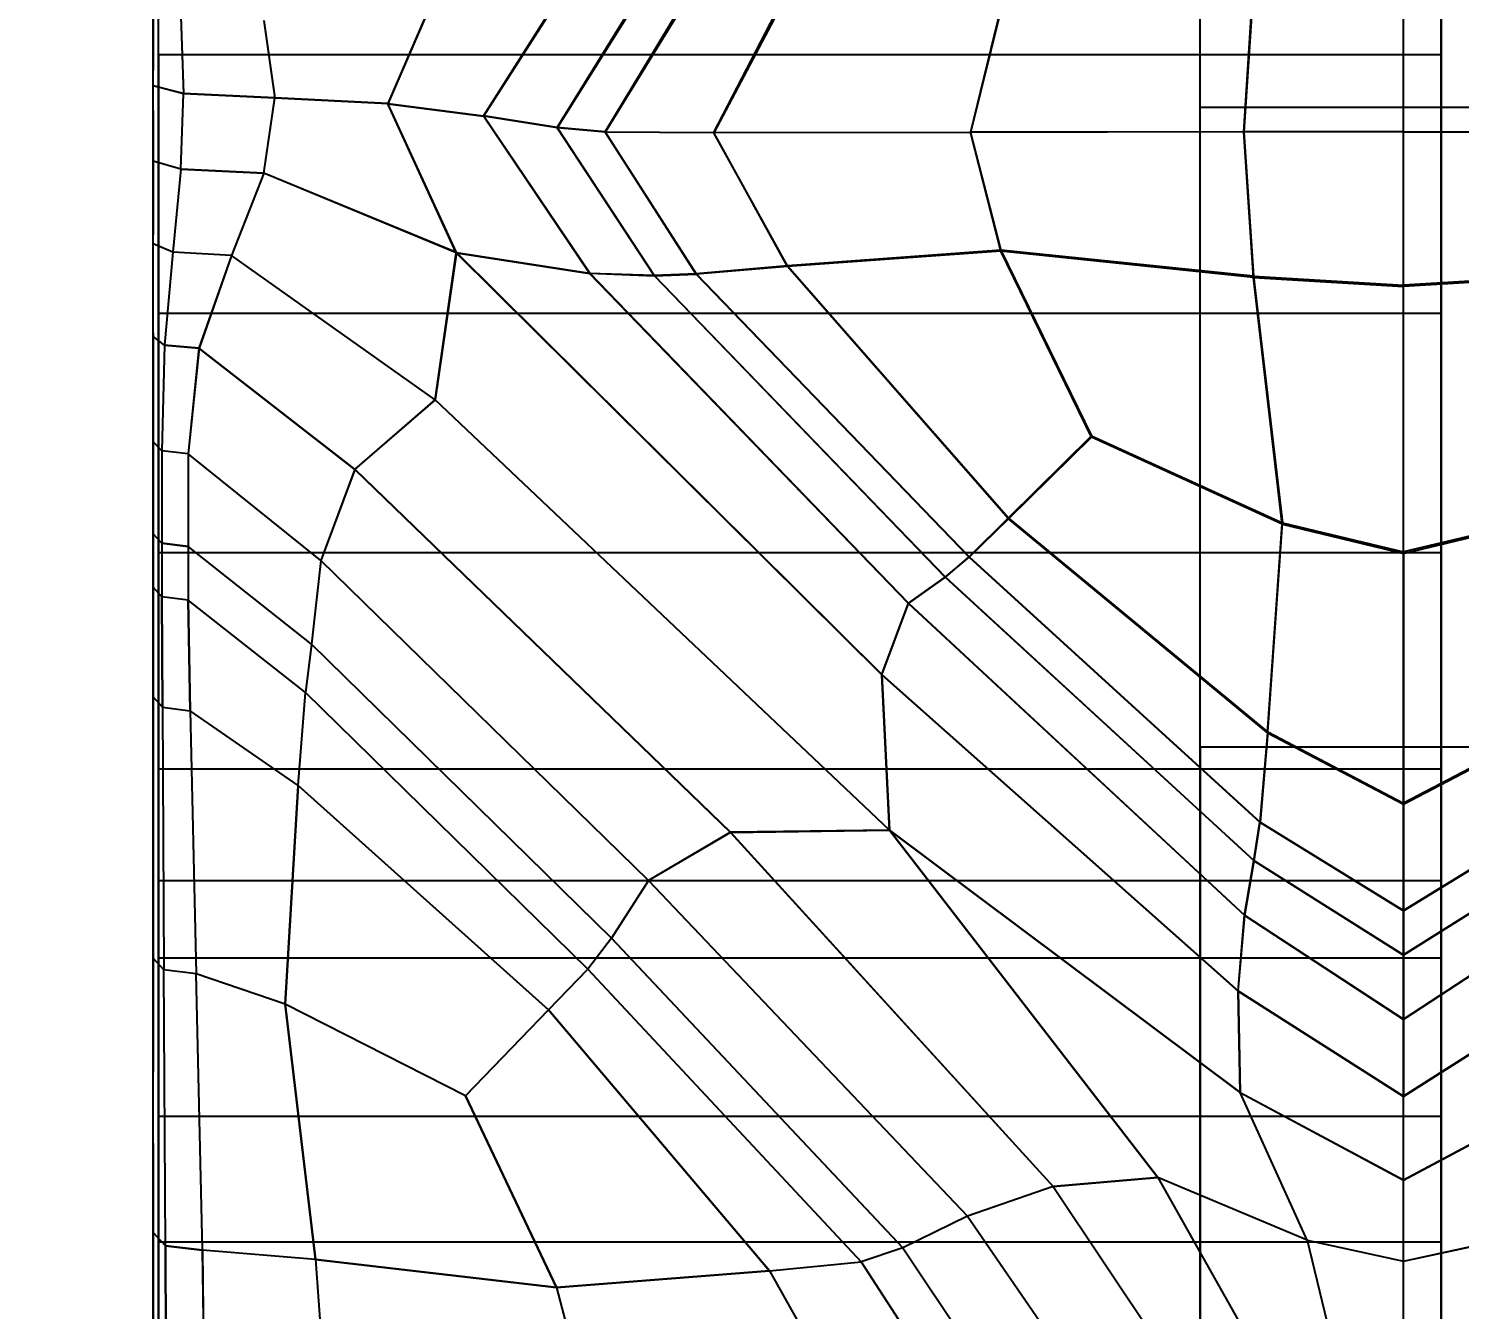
# Model space of a CAD drawing. Extents: x 11992 to 29481, y -6727 to 6811.
# Drawn here: x 12601.68 to 12607.26, y 1471.06 to 1476.05 of the extents above; entities that cross this region are included whole.
import ezdxf

# ---------------------------------------------------------------- set-up
doc = ezdxf.new("R2010")
doc.units = 0
doc.header["$MEASUREMENT"] = 0
doc.layers.get('0').update_dxf_attribs({"color": 8, "linetype": 'CONTINUOUS'})
doc.layers.add('zoylight 3编号', color=7, linetype='CONTINUOUS')
doc.styles.add('TFB MS 3mm at 1 to 25', font='arial.ttf', dxfattribs={"height": 75})

msp = doc.modelspace()

# ---------------------------------------------------------------- linework, layer by layer
for p, q in [((12602.1883, 1474.9379, -1732.2581), (12602.1883, 1480.6003, -1708.4336)), ((12607.042, 1474.0028, -1721.2856), (12607.042, 1479.1708, -1720.3347)), ((12606.2495, 1473.2475, -1759.0217), (12606.2495, 1478.3213, -1760.3812)), ((12606.2495, 1473.2475, -1721.8437), (12606.2495, 1478.3213, -1720.4842)), ((12602.1883, 1465.5649, -1768.6797), (12602.1883, 1478.1375, -1750.0743)), ((12607.1879, 1478.1375, -1730.7911), (12607.1879, 1472.7263, -1709.4119)), ((12607.042, 1473.0289, -1759.0373), (12607.042, 1477.3874, -1760.4872)), ((12602.1673, 1473.9611, -1758.97), (12602.1673, 1477.0908, -1758.5168)), ((12607.1879, 1475.945, -1731.6407), (12607.1879, 1477.0133, -1731.1503)), ((12602.1673, 1476.8746, -1721.3342), (12602.1673, 1475.8842, -1722.6433)), ((12603.3494, 1476.3758, -1720.9692), (12603.0814, 1475.7561, -1721.0562)), ((12603.3494, 1476.3737, -1759.897), (12603.0814, 1475.7545, -1759.8092)), ((12603.8686, 1476.3586, -1720.7777), (12603.4543, 1475.7082, -1720.8784)), ((12603.8691, 1476.3529, -1760.0967), (12603.4543, 1475.707, -1759.987)), ((12603.7427, 1475.662, -1720.7069), (12604.1204, 1476.2752, -1720.6168)), ((12604.1214, 1476.2661, -1760.2664), (12603.7427, 1475.6613, -1760.1587)), ((12603.9292, 1475.6448, -1720.6418), (12604.284, 1476.2337, -1720.5594)), ((12604.2844, 1476.2225, -1760.3294), (12603.9292, 1475.6436, -1760.2238)), ((12604.3531, 1475.6431, -1720.6351), (12604.6402, 1476.1972, -1720.5575)), ((12606.4197, 1475.6448, -1720.6455), (12606.4574, 1476.2432, -1720.5554)), ((12606.4574, 1476.2325, -1760.3389), (12606.4197, 1475.6455, -1760.2206)), ((12602.1673, 1475.5316, -1721.4041), (12602.1673, 1476.1839, -1721.4886)), ((12602.1673, 1475.245, -1722.8437), (12602.1673, 1476.1579, -1722.5594)), ((12604.6402, 1476.1858, -1760.3339), (12604.3531, 1475.6419, -1760.2304)), ((12602.1673, 1474.5204, -1758.9982), (12602.1673, 1476.1228, -1759.6202)), ((12602.275, 1476.0945, -1721.1336), (12602.2855, 1475.7943, -1721.2014)), ((12602.275, 1476.0942, -1759.7321), (12602.2855, 1475.7941, -1759.6643)), ((12605.4713, 1476.129, -1720.5628), (12605.3535, 1475.6436, -1720.6389)), ((12605.4713, 1476.1195, -1760.3278), (12605.3535, 1475.6434, -1760.227)), ((12602.5988, 1476.0792, -1721.0751), (12602.6413, 1475.7783, -1721.1397)), ((12602.5988, 1476.0785, -1759.7903), (12602.6413, 1475.7771, -1759.7259)), ((12602.1883, 1475.945, -1731.6407), (12602.1883, 1465.5649, -1712.1856)), ((12607.1879, 1475.945, -1731.6407), (12602.1883, 1475.945, -1731.6407)), ((12607.1879, 1475.945, -1749.2247), (12602.1883, 1475.945, -1749.2247)), ((12602.1883, 1462.326, -1766.6945), (12602.1883, 1475.945, -1749.2247)), ((12607.1879, 1462.326, -1766.6945), (12607.1879, 1475.945, -1749.2247)), ((12602.1673, 1475.8243, -1759.5515), (12602.1673, 1475.8892, -1759.3094)), ((12602.1673, 1475.7275, -1758.7733), (12602.1673, 1475.8842, -1758.2226)), ((12602.2855, 1475.7941, -1759.6643), (12602.1673, 1475.8243, -1759.5515)), ((12602.2855, 1475.7943, -1721.2014), (12602.1673, 1475.8243, -1721.3143)), ((12602.275, 1475.5003, -1721.2929), (12602.2855, 1475.7943, -1721.2014)), ((12602.275, 1475.5001, -1759.573), (12602.2855, 1475.7941, -1759.6643)), ((12602.6413, 1475.7783, -1721.1397), (12602.2855, 1475.7943, -1721.2014)), ((12602.6413, 1475.7771, -1759.7259), (12602.2855, 1475.7941, -1759.6643)), ((12602.5988, 1475.4848, -1721.2346), (12602.6413, 1475.7783, -1721.1397)), ((12602.5988, 1475.4839, -1759.6313), (12602.6413, 1475.7771, -1759.7259)), ((12603.0814, 1475.7561, -1721.0562), (12602.6413, 1475.7783, -1721.1397)), ((12603.0814, 1475.7545, -1759.8092), (12602.6413, 1475.7771, -1759.7259)), ((12603.3494, 1475.1758, -1721.2898), (12603.0814, 1475.7561, -1721.0562)), ((12603.0814, 1475.7561, -1721.0562), (12603.4543, 1475.7082, -1720.8784)), ((12603.0814, 1475.7545, -1759.8092), (12603.4543, 1475.707, -1759.987)), ((12603.3489, 1475.1742, -1759.5747), (12603.0814, 1475.7545, -1759.8092)), ((12602.1673, 1475.7275, -1722.0925), (12602.1673, 1475.5828, -1722.7558)), ((12603.8691, 1475.0941, -1721.1065), (12603.4543, 1475.7082, -1720.8784)), ((12603.7427, 1475.662, -1720.7069), (12603.4543, 1475.7082, -1720.8784)), ((12603.7427, 1475.6613, -1760.1587), (12603.4543, 1475.707, -1759.987)), ((12603.8682, 1475.0933, -1759.7491), (12603.4543, 1475.707, -1759.987)), ((12651.2496, 1475.7404, -1721), (12606.2495, 1475.7404, -1721)), ((12651.2496, 1475.7404, -1759.8654), (12606.2495, 1475.7404, -1759.8654)), ((12604.1214, 1475.0845, -1720.9161), (12603.7427, 1475.662, -1720.7069)), ((12603.9292, 1475.6448, -1720.6418), (12603.7427, 1475.662, -1720.7069)), ((12603.9292, 1475.6436, -1760.2238), (12603.7427, 1475.6613, -1760.1587)), ((12603.7427, 1475.6613, -1760.1587), (12604.1204, 1475.0852, -1759.9303)), ((12604.2844, 1475.0907, -1720.8396), (12603.9292, 1475.6448, -1720.6418)), ((12603.9292, 1475.6448, -1720.6418), (12604.3531, 1475.6431, -1720.6351)), ((12603.9292, 1475.6436, -1760.2238), (12604.284, 1475.0924, -1760.0006)), ((12604.3531, 1475.6419, -1760.2304), (12603.9292, 1475.6436, -1760.2238)), ((12604.3531, 1475.6431, -1720.6351), (12605.3535, 1475.6436, -1720.6389)), ((12605.3535, 1475.6434, -1760.227), (12604.3531, 1475.6419, -1760.2304)), ((12604.6402, 1475.1203, -1720.8175), (12604.3531, 1475.6431, -1720.6351)), ((12604.6402, 1475.1229, -1760.0205), (12604.3531, 1475.6419, -1760.2304)), ((12606.4197, 1475.6455, -1760.2206), (12605.3535, 1475.6434, -1760.227)), ((12606.4197, 1475.6448, -1720.6455), (12605.3535, 1475.6436, -1720.6389)), ((12605.4713, 1475.1806, -1720.7897), (12605.3535, 1475.6436, -1720.6389)), ((12605.3535, 1475.6434, -1760.227), (12605.4713, 1475.1849, -1760.0502)), ((12606.4197, 1475.6455, -1760.2206), (12607.042, 1475.6462, -1760.2185)), ((12606.4197, 1475.6455, -1760.2206), (12606.4574, 1475.0824, -1759.9993)), ((12607.042, 1475.6453, -1720.6477), (12606.4197, 1475.6448, -1720.6455)), ((12606.4574, 1475.0774, -1720.8365), (12606.4197, 1475.6448, -1720.6455)), ((12607.042, 1475.6462, -1760.2185), (12607.6643, 1475.6455, -1760.2206)), ((12607.042, 1475.6453, -1720.6477), (12607.6643, 1475.6448, -1720.6455)), ((12602.1673, 1475.6002, -1759.2208), (12602.1673, 1475.245, -1758.0222)), ((12602.275, 1475.5001, -1759.573), (12602.1673, 1475.5316, -1759.4618)), ((12602.1673, 1474.5266, -1722.8466), (12602.1673, 1475.5316, -1721.4041)), ((12602.275, 1475.5003, -1721.2929), (12602.1673, 1475.5316, -1721.4041)), ((12602.275, 1475.5003, -1721.2929), (12602.2436, 1475.177, -1721.4172)), ((12602.275, 1475.5001, -1759.573), (12602.2436, 1475.1768, -1759.4487)), ((12602.5988, 1475.4848, -1721.2346), (12602.275, 1475.5003, -1721.2929)), ((12602.275, 1475.5001, -1759.573), (12602.5988, 1475.4839, -1759.6313)), ((12602.5988, 1475.4848, -1721.2346), (12602.4725, 1475.1634, -1721.3694)), ((12602.5988, 1475.4839, -1759.6313), (12602.4725, 1475.163, -1759.4965)), ((12603.3494, 1475.1758, -1721.2898), (12602.5988, 1475.4848, -1721.2346)), ((12603.3489, 1475.1742, -1759.5747), (12602.5988, 1475.4839, -1759.6313)), ((12602.2436, 1475.177, -1721.4172), (12602.1673, 1475.2092, -1721.5244)), ((12602.2436, 1475.1768, -1759.4487), (12602.1673, 1475.2092, -1759.3415)), ((12602.2436, 1475.177, -1721.4172), (12602.2116, 1474.8144, -1721.5151)), ((12602.2436, 1475.1768, -1759.4487), (12602.2116, 1474.8144, -1759.3507)), ((12602.4725, 1475.1634, -1721.3694), (12602.2436, 1475.177, -1721.4172)), ((12602.4725, 1475.163, -1759.4965), (12602.2436, 1475.1768, -1759.4487)), ((12602.4725, 1475.163, -1759.4965), (12602.3456, 1474.8025, -1759.3881)), ((12602.4725, 1475.1634, -1721.3694), (12602.3461, 1474.8025, -1721.4778)), ((12603.2664, 1474.6017, -1721.5873), (12602.4725, 1475.1634, -1721.3694)), ((12603.2664, 1474.6008, -1759.2789), (12602.4725, 1475.163, -1759.4965)), ((12603.3494, 1475.1758, -1721.2898), (12603.2664, 1474.6017, -1721.5873)), ((12603.2664, 1474.6008, -1759.2789), (12603.3489, 1475.1742, -1759.5747)), ((12603.3489, 1475.1742, -1759.5747), (12605.0083, 1473.5296, -1758.9011)), ((12603.3489, 1475.1742, -1759.5747), (12603.8682, 1475.0933, -1759.7491)), ((12603.3494, 1475.1758, -1721.2898), (12603.8691, 1475.0941, -1721.1065)), ((12603.3494, 1475.1758, -1721.2898), (12605.0083, 1473.531, -1721.9584)), ((12605.4713, 1475.1849, -1760.0502), (12604.6402, 1475.1229, -1760.0205)), ((12605.4713, 1475.1806, -1720.7897), (12604.6402, 1475.1203, -1720.8175)), ((12606.4574, 1475.0824, -1759.9993), (12605.4713, 1475.1849, -1760.0502)), ((12605.4713, 1475.1849, -1760.0502), (12605.8251, 1474.4611, -1759.7183)), ((12605.8246, 1474.4558, -1721.0884), (12605.4713, 1475.1806, -1720.7897)), ((12606.4574, 1475.0774, -1720.8365), (12605.4713, 1475.1806, -1720.7897)), ((12605.1113, 1473.8078, -1759.1888), (12603.8682, 1475.0933, -1759.7491)), ((12604.1204, 1475.0852, -1759.9303), (12603.8682, 1475.0933, -1759.7491)), ((12605.1117, 1473.8087, -1721.6454), (12603.8691, 1475.0941, -1721.1065)), ((12603.8691, 1475.0941, -1721.1065), (12604.1214, 1475.0845, -1720.9161)), ((12604.284, 1475.0924, -1760.0006), (12604.1204, 1475.0852, -1759.9303)), ((12604.1204, 1475.0852, -1759.9303), (12605.2558, 1473.9105, -1759.4032)), ((12604.1214, 1475.0845, -1720.9161), (12604.2844, 1475.0907, -1720.8396)), ((12605.2553, 1473.9103, -1721.404), (12604.1214, 1475.0845, -1720.9161)), ((12604.6402, 1475.1229, -1760.0205), (12604.284, 1475.0924, -1760.0006)), ((12604.284, 1475.0924, -1760.0006), (12605.3487, 1473.9897, -1759.4949)), ((12604.6402, 1475.1203, -1720.8175), (12604.2844, 1475.0907, -1720.8396)), ((12605.3483, 1473.9876, -1721.2996), (12604.2844, 1475.0907, -1720.8396)), ((12604.6402, 1475.1229, -1760.0205), (12605.5018, 1474.1411, -1759.5659)), ((12605.5013, 1474.1375, -1721.2289), (12604.6402, 1475.1203, -1720.8175)), ((12606.4574, 1475.0824, -1759.9993), (12606.5699, 1474.1215, -1759.5561)), ((12606.4574, 1475.0824, -1759.9993), (12607.042, 1475.0483, -1759.9824)), ((12606.569, 1474.1161, -1721.2363), (12606.4574, 1475.0774, -1720.8365)), ((12606.4574, 1475.0774, -1720.8365), (12607.042, 1475.0428, -1720.8521)), ((12607.6266, 1475.0824, -1759.9993), (12607.042, 1475.0483, -1759.9824)), ((12607.6271, 1475.0774, -1720.8365), (12607.042, 1475.0428, -1720.8521)), ((12607.1879, 1474.9379, -1732.2581), (12602.1883, 1474.9379, -1732.2581)), ((12602.1883, 1474.9379, -1732.2581), (12602.1883, 1462.326, -1714.1708)), ((12607.1879, 1474.9379, -1748.6073), (12602.1883, 1474.9379, -1748.6073)), ((12607.1879, 1474.9379, -1732.2581), (12607.1879, 1462.326, -1714.1708)), ((12602.1673, 1474.6735, -1722.3098), (12602.1673, 1474.8618, -1722.854)), ((12602.1673, 1474.8618, -1758.0118), (12602.1673, 1474.3321, -1757.9851)), ((12602.2116, 1474.8144, -1721.5151), (12602.1673, 1474.8478, -1721.6184)), ((12602.1673, 1474.8478, -1721.6184), (12602.1673, 1474.3323, -1722.8807)), ((12602.2116, 1474.8144, -1759.3507), (12602.1673, 1474.8478, -1759.2474)), ((12602.2116, 1474.8144, -1721.5151), (12602.2011, 1474.4026, -1721.5275)), ((12602.2116, 1474.8144, -1759.3507), (12602.2011, 1474.4026, -1759.3384)), ((12602.2116, 1474.8144, -1721.5151), (12602.3461, 1474.8025, -1721.4778)), ((12602.3456, 1474.8025, -1759.3881), (12602.2116, 1474.8144, -1759.3507)), ((12602.3461, 1474.8025, -1721.4778), (12602.3037, 1474.391, -1721.4934)), ((12602.3456, 1474.8025, -1759.3881), (12602.3037, 1474.391, -1759.3724)), ((12602.9531, 1474.3302, -1759.2061), (12602.3456, 1474.8025, -1759.3881)), ((12602.9531, 1474.3304, -1721.6599), (12602.3461, 1474.8025, -1721.4778)), ((12602.1673, 1474.6735, -1758.5561), (12602.1673, 1474.5266, -1758.0193)), ((12603.2664, 1474.6017, -1721.5873), (12602.9531, 1474.3304, -1721.6599)), ((12602.9531, 1474.3302, -1759.2061), (12603.2664, 1474.6008, -1759.2789)), ((12605.0378, 1472.9247, -1722.2774), (12603.2664, 1474.6017, -1721.5873)), ((12605.0378, 1472.924, -1758.5895), (12603.2664, 1474.6008, -1759.2789)), ((12602.1673, 1471.3564, -1758.3109), (12602.1673, 1474.4379, -1759.2364)), ((12602.2011, 1474.4026, -1759.3384), (12602.1673, 1474.4379, -1759.2364)), ((12602.1673, 1474.4379, -1721.6296), (12602.1673, 1473.8714, -1721.6581)), ((12602.2011, 1474.4026, -1721.5275), (12602.1673, 1474.4379, -1721.6296)), ((12605.8246, 1474.4558, -1721.0884), (12605.5013, 1474.1375, -1721.2289)), ((12605.5018, 1474.1411, -1759.5659), (12605.8251, 1474.4611, -1759.7183)), ((12606.569, 1474.1161, -1721.2363), (12605.8246, 1474.4558, -1721.0884)), ((12605.8251, 1474.4611, -1759.7183), (12606.5699, 1474.1215, -1759.5561)), ((12602.3037, 1474.391, -1759.3724), (12602.2011, 1474.4026, -1759.3384)), ((12602.2011, 1474.4026, -1759.3384), (12602.2011, 1473.8331, -1759.3097)), ((12602.3037, 1474.391, -1721.4934), (12602.2011, 1474.4026, -1721.5275)), ((12602.2011, 1474.4026, -1721.5275), (12602.2011, 1473.8331, -1721.5562)), ((12602.8205, 1473.9754, -1759.2164), (12602.3037, 1474.391, -1759.3724)), ((12602.3037, 1474.391, -1759.3724), (12602.3037, 1473.8202, -1759.3437)), ((12602.8205, 1473.9754, -1721.6495), (12602.3037, 1474.391, -1721.4934)), ((12602.3037, 1474.391, -1721.4934), (12602.3037, 1473.8202, -1721.5223)), ((12602.9531, 1474.3304, -1721.6599), (12602.8205, 1473.9754, -1721.6495)), ((12602.9531, 1474.3302, -1759.2061), (12602.8205, 1473.9754, -1759.2164)), ((12602.9531, 1474.3304, -1721.6599), (12604.4179, 1472.9159, -1722.2154)), ((12602.9531, 1474.3302, -1759.2061), (12604.4179, 1472.9156, -1758.6508)), ((12605.5013, 1474.1375, -1721.2289), (12605.3483, 1473.9876, -1721.2996)), ((12605.5018, 1474.1411, -1759.5659), (12605.3487, 1473.9897, -1759.4949)), ((12606.5117, 1473.3033, -1721.5904), (12605.5013, 1474.1375, -1721.2289)), ((12606.5127, 1473.3069, -1759.1695), (12605.5018, 1474.1411, -1759.5659)), ((12602.1673, 1474.1275, -1722.3374), (12602.1673, 1473.7153, -1722.4886)), ((12602.2011, 1474.0422, -1759.3465), (12602.1673, 1474.0793, -1759.2444)), ((12602.1673, 1474.0793, -1759.2444), (12602.1673, 1473.4437, -1759.0508)), ((12602.2011, 1474.0422, -1721.5194), (12602.1673, 1474.0793, -1721.6215)), ((12606.5117, 1473.3033, -1721.5904), (12606.569, 1474.1161, -1721.2363)), ((12606.5127, 1473.3069, -1759.1695), (12606.5699, 1474.1215, -1759.5561)), ((12606.569, 1474.1161, -1721.2363), (12607.042, 1474.0028, -1721.2856)), ((12606.5699, 1474.1215, -1759.5561), (12607.042, 1474.0083, -1759.5021)), ((12607.5145, 1474.1215, -1759.5561), (12607.042, 1474.0083, -1759.5021)), ((12607.042, 1474.0028, -1721.2856), (12607.515, 1474.1161, -1721.2363)), ((12602.3037, 1474.0298, -1759.3805), (12602.2011, 1474.0422, -1759.3465)), ((12602.2011, 1474.0422, -1721.5194), (12602.3037, 1474.0298, -1721.4854)), ((12602.7843, 1473.6483, -1721.6234), (12602.3037, 1474.0298, -1721.4854)), ((12602.7843, 1473.6483, -1759.2425), (12602.3037, 1474.0298, -1759.3805)), ((12602.1673, 1473.9611, -1721.8959), (12602.1673, 1473.9322, -1723.0274)), ((12607.1879, 1474.0047, -1747.8711), (12602.1883, 1474.0047, -1747.8711)), ((12602.1883, 1474.0047, -1732.9943), (12602.1883, 1473.1619, -1733.8369)), ((12602.1883, 1474.0047, -1747.8711), (12602.1883, 1462.326, -1766.6945)), ((12607.1879, 1474.0047, -1732.9943), (12602.1883, 1474.0047, -1732.9943)), ((12602.8205, 1473.9754, -1759.2164), (12602.7843, 1473.6483, -1759.2425)), ((12602.8205, 1473.9754, -1721.6495), (12602.7843, 1473.6483, -1721.6234)), ((12604.0985, 1472.7285, -1722.1177), (12602.8205, 1473.9754, -1721.6495)), ((12604.0985, 1472.7285, -1758.7482), (12602.8205, 1473.9754, -1759.2164)), ((12605.2553, 1473.9103, -1721.404), (12605.3483, 1473.9876, -1721.2996)), ((12605.2558, 1473.9105, -1759.4032), (12605.3487, 1473.9897, -1759.4949)), ((12605.3483, 1473.9876, -1721.2996), (12606.4812, 1472.9547, -1721.7428)), ((12605.3487, 1473.9897, -1759.4949), (12606.4827, 1472.9557, -1759.0096)), ((12607.042, 1474.0028, -1721.2856), (12607.042, 1471.8873, -1722.6687)), ((12602.1673, 1471.7033, -1757.6641), (12602.1673, 1473.9322, -1757.8384)), ((12605.1113, 1473.8078, -1759.1888), (12605.2558, 1473.9105, -1759.4032)), ((12605.1117, 1473.8087, -1721.6454), (12605.2553, 1473.9103, -1721.404)), ((12606.4579, 1472.806, -1721.8746), (12605.2553, 1473.9103, -1721.404)), ((12605.2558, 1473.9105, -1759.4032), (12606.4588, 1472.805, -1758.8959)), ((12602.2011, 1473.8331, -1721.5562), (12602.1673, 1473.8714, -1721.6581)), ((12602.2011, 1473.8331, -1759.3097), (12602.1673, 1473.8714, -1759.2078)), ((12602.3037, 1473.8202, -1721.5223), (12602.2011, 1473.8331, -1721.5562)), ((12602.3037, 1473.8202, -1759.3437), (12602.2011, 1473.8331, -1759.3097)), ((12602.2011, 1473.8331, -1721.5562), (12602.203, 1473.403, -1721.714)), ((12602.203, 1473.403, -1759.1519), (12602.2011, 1473.8331, -1759.3097)), ((12602.7609, 1473.4609, -1721.6485), (12602.3037, 1473.8202, -1721.5223)), ((12602.3037, 1473.8202, -1721.5223), (12602.3113, 1473.3894, -1721.6804)), ((12602.7609, 1473.4609, -1759.2173), (12602.3037, 1473.8202, -1759.3437)), ((12602.3113, 1473.3894, -1759.1855), (12602.3037, 1473.8202, -1759.3437)), ((12605.0083, 1473.531, -1721.9584), (12605.1117, 1473.8087, -1721.6454)), ((12605.0083, 1473.5296, -1758.9011), (12605.1113, 1473.8078, -1759.1888)), ((12605.1113, 1473.8078, -1759.1888), (12606.423, 1472.5916, -1758.6477)), ((12605.1117, 1473.8087, -1721.6454), (12606.4221, 1472.5933, -1722.1663)), ((12602.7843, 1473.6483, -1721.6234), (12602.7609, 1473.4609, -1721.6485)), ((12602.7843, 1473.6483, -1759.2425), (12602.7609, 1473.4609, -1759.2173)), ((12602.7843, 1473.6483, -1721.6234), (12603.9545, 1472.5036, -1722.0374)), ((12603.9545, 1472.5036, -1758.8285), (12602.7843, 1473.6483, -1759.2425)), ((12602.1673, 1471.4777, -1722.7814), (12602.1673, 1473.5386, -1722.0508)), ((12605.0083, 1473.531, -1721.9584), (12606.3968, 1472.2981, -1722.4912)), ((12605.0083, 1473.531, -1721.9584), (12605.0378, 1472.9247, -1722.2774)), ((12605.0083, 1473.5296, -1758.9011), (12606.3973, 1472.2967, -1758.3643)), ((12605.0378, 1472.924, -1758.5895), (12605.0083, 1473.5296, -1758.9011)), ((12602.7328, 1473.0983, -1759.0848), (12602.7609, 1473.4609, -1759.2173)), ((12602.7328, 1473.0983, -1721.781), (12602.7609, 1473.4609, -1721.6485)), ((12603.861, 1472.3825, -1722.0277), (12602.7609, 1473.4609, -1721.6485)), ((12603.861, 1472.3825, -1758.8382), (12602.7609, 1473.4609, -1759.2173)), ((12602.1673, 1470.2599, -1757.6779), (12602.1673, 1473.4437, -1759.0508)), ((12602.1673, 1473.4437, -1721.8151), (12602.1673, 1471.981, -1723.7193)), ((12602.203, 1473.403, -1721.714), (12602.1673, 1473.4437, -1721.8151)), ((12602.203, 1473.403, -1759.1519), (12602.1673, 1473.4437, -1759.0508)), ((12602.203, 1473.403, -1721.714), (12602.3113, 1473.3894, -1721.6804)), ((12602.203, 1473.403, -1721.714), (12602.2092, 1472.3794, -1722.0689)), ((12602.203, 1473.403, -1759.1519), (12602.2092, 1472.3794, -1758.797)), ((12602.203, 1473.403, -1759.1519), (12602.3113, 1473.3894, -1759.1855)), ((12602.7328, 1473.0983, -1759.0848), (12602.3113, 1473.3894, -1759.1855)), ((12602.7328, 1473.0983, -1721.781), (12602.3113, 1473.3894, -1721.6804)), ((12602.3113, 1473.3894, -1721.6804), (12602.3351, 1472.3639, -1722.0358)), ((12602.3113, 1473.3894, -1759.1855), (12602.3351, 1472.3639, -1758.83)), ((12606.5117, 1473.3033, -1721.5904), (12606.4812, 1472.9547, -1721.7428)), ((12606.5127, 1473.3069, -1759.1695), (12606.4827, 1472.9557, -1759.0096)), ((12606.5117, 1473.3033, -1721.5904), (12607.042, 1473.0253, -1721.7109)), ((12606.5127, 1473.3069, -1759.1695), (12607.042, 1473.0289, -1759.0373)), ((12607.5713, 1473.3069, -1759.1695), (12607.042, 1473.0289, -1759.0373)), ((12607.042, 1473.0253, -1721.7109), (12607.5727, 1473.3033, -1721.5904)), ((12606.2495, 1473.2475, -1721.8437), (12606.249, 1470.885, -1723.0042)), ((12606.249, 1470.885, -1757.8612), (12606.2495, 1473.2475, -1759.0217)), ((12651.2496, 1473.2475, -1721.8437), (12606.2495, 1473.2475, -1721.8437)), ((12651.2496, 1473.2475, -1759.0217), (12606.2495, 1473.2475, -1759.0217)), ((12607.1879, 1473.1622, -1747.0285), (12602.1883, 1473.1622, -1747.0285)), ((12602.1883, 1472.4259, -1746.0953), (12602.1883, 1473.1622, -1747.0285)), ((12607.1879, 1473.1619, -1733.8369), (12602.1883, 1473.1619, -1733.8369)), ((12607.1879, 1471.8084, -1745.0881), (12607.1879, 1473.1622, -1747.0285)), ((12602.6818, 1472.2454, -1722.0766), (12602.7328, 1473.0983, -1721.781)), ((12602.7328, 1473.0983, -1759.0848), (12602.6818, 1472.2454, -1758.7893)), ((12602.7328, 1473.0983, -1759.0848), (12603.7079, 1472.2245, -1758.7826)), ((12603.7079, 1472.2245, -1722.0833), (12602.7328, 1473.0983, -1721.781)), ((12607.042, 1470.9718, -1757.7109), (12607.042, 1473.0289, -1759.0373)), ((12602.1673, 1472.734, -1758.037), (12602.1673, 1472.9807, -1757.5084)), ((12602.1673, 1470.9558, -1724.3111), (12602.1673, 1472.9807, -1723.3575)), ((12604.4179, 1472.9159, -1722.2154), (12604.0985, 1472.7285, -1722.1177)), ((12604.4179, 1472.9156, -1758.6508), (12604.0985, 1472.7285, -1758.7482)), ((12605.0378, 1472.9247, -1722.2774), (12604.4179, 1472.9159, -1722.2154)), ((12604.4179, 1472.9156, -1758.6508), (12605.0378, 1472.924, -1758.5895)), ((12604.4179, 1472.9159, -1722.2154), (12605.6758, 1471.5354, -1722.7655)), ((12604.4179, 1472.9156, -1758.6508), (12605.6754, 1471.5352, -1758.1005)), ((12606.4045, 1471.9021, -1722.7227), (12605.0378, 1472.9247, -1722.2774)), ((12605.0378, 1472.9247, -1722.2774), (12606.0835, 1471.5705, -1722.8377)), ((12606.0835, 1471.5702, -1758.0284), (12605.0378, 1472.924, -1758.5895)), ((12605.0378, 1472.924, -1758.5895), (12606.4045, 1471.9012, -1758.1452)), ((12606.4579, 1472.806, -1721.8746), (12606.4812, 1472.9547, -1721.7428)), ((12606.4588, 1472.805, -1758.8959), (12606.4827, 1472.9557, -1759.0096)), ((12606.4812, 1472.9547, -1721.7428), (12607.042, 1472.6102, -1721.8905)), ((12606.4827, 1472.9557, -1759.0096), (12607.042, 1472.6109, -1758.8478)), ((12607.6018, 1472.9557, -1759.0096), (12607.042, 1472.6109, -1758.8478)), ((12607.042, 1472.6102, -1721.8905), (12607.6032, 1472.9547, -1721.7428)), ((12606.4221, 1472.5933, -1722.1663), (12606.4579, 1472.806, -1721.8746)), ((12606.423, 1472.5916, -1758.6477), (12606.4588, 1472.805, -1758.8959)), ((12606.4579, 1472.806, -1721.8746), (12607.042, 1472.4378, -1722.0314)), ((12606.4588, 1472.805, -1758.8959), (12607.042, 1472.4364, -1758.7268)), ((12607.6261, 1472.806, -1721.8744), (12607.042, 1472.4378, -1722.0314)), ((12607.6252, 1472.805, -1758.8959), (12607.042, 1472.4364, -1758.7268)), ((12607.1879, 1472.7263, -1771.4535), (12602.1883, 1472.7263, -1771.4535)), ((12602.1883, 1472.7263, -1771.4535), (12602.1883, 1469.0418, -1770.2761)), ((12607.1879, 1472.7263, -1709.4119), (12602.1883, 1472.7263, -1709.4119)), ((12604.0985, 1472.7285, -1722.1177), (12603.9545, 1472.5036, -1722.0374)), ((12604.0985, 1472.7285, -1758.7482), (12603.9545, 1472.5036, -1758.8285)), ((12604.0985, 1472.7285, -1722.1177), (12605.3421, 1471.4193, -1722.6219)), ((12604.0985, 1472.7285, -1758.7482), (12605.3421, 1471.4193, -1758.244)), ((12606.3968, 1472.2981, -1722.4912), (12606.4221, 1472.5933, -1722.1663)), ((12606.3973, 1472.2967, -1758.3643), (12606.423, 1472.5916, -1758.6477)), ((12606.4221, 1472.5933, -1722.1663), (12607.042, 1472.188, -1722.3399)), ((12606.423, 1472.5916, -1758.6477), (12607.042, 1472.1863, -1758.4673)), ((12607.042, 1472.188, -1722.3399), (12607.6619, 1472.5933, -1722.1658)), ((12607.6614, 1472.5916, -1758.6477), (12607.042, 1472.1863, -1758.4673)), ((12602.1673, 1468.9271, -1726.0794), (12602.1673, 1472.5334, -1722.3993)), ((12603.9545, 1472.5036, -1758.8285), (12603.861, 1472.3825, -1758.8382)), ((12603.9545, 1472.5036, -1722.0374), (12603.861, 1472.3825, -1722.0277)), ((12605.0903, 1471.2968, -1758.3785), (12603.9545, 1472.5036, -1758.8285)), ((12603.9545, 1472.5036, -1722.0374), (12605.0903, 1471.2968, -1722.4874)), ((12602.2092, 1472.3794, -1758.797), (12602.1673, 1472.4257, -1758.6979)), ((12602.2092, 1472.3794, -1722.0689), (12602.1673, 1472.4257, -1722.168)), ((12607.1879, 1472.4259, -1734.7701), (12602.1883, 1472.4259, -1734.7701)), ((12607.1879, 1472.4259, -1746.0953), (12602.1883, 1472.4259, -1746.0953)), ((12607.1879, 1472.4259, -1746.0953), (12607.1879, 1454.3388, -1758.7071)), ((12607.1879, 1459.3551, -1716.5148), (12607.1879, 1472.4259, -1734.7701)), ((12607.1879, 1452.3534, -1725.3973), (12607.1879, 1472.4259, -1734.7701)), ((12607.1879, 1452.3534, -1725.3973), (12607.1879, 1472.4259, -1734.7701)), ((12602.3351, 1472.3639, -1758.83), (12602.2092, 1472.3794, -1758.797)), ((12602.215, 1471.3044, -1722.458), (12602.2092, 1472.3794, -1722.0689)), ((12602.215, 1471.3044, -1758.4079), (12602.2092, 1472.3794, -1758.797)), ((12602.3351, 1472.3639, -1722.0358), (12602.2092, 1472.3794, -1722.0689)), ((12602.6818, 1472.2454, -1722.0766), (12602.3351, 1472.3639, -1722.0358)), ((12602.3594, 1471.287, -1722.4255), (12602.3351, 1472.3639, -1722.0358)), ((12602.6818, 1472.2454, -1758.7893), (12602.3351, 1472.3639, -1758.83)), ((12602.359, 1471.287, -1758.4403), (12602.3351, 1472.3639, -1758.83)), ((12603.7079, 1472.2245, -1722.0833), (12603.861, 1472.3825, -1722.0277)), ((12603.7079, 1472.2245, -1758.7826), (12603.861, 1472.3825, -1758.8382)), ((12603.861, 1472.3825, -1722.0277), (12604.9272, 1471.2419, -1722.4427)), ((12603.861, 1472.3825, -1758.8382), (12604.9272, 1471.2419, -1758.4232)), ((12606.3968, 1472.2981, -1722.4912), (12606.4045, 1471.9021, -1722.7227)), ((12606.3968, 1472.2981, -1722.4912), (12607.042, 1471.8873, -1722.6687)), ((12606.3973, 1472.2967, -1758.3643), (12607.042, 1471.8857, -1758.1854)), ((12606.4045, 1471.9012, -1758.1452), (12606.3973, 1472.2967, -1758.3643)), ((12607.6876, 1472.2981, -1722.4906), (12607.042, 1471.8873, -1722.6687)), ((12607.042, 1471.8857, -1758.1854), (12607.6871, 1472.2967, -1758.3643)), ((12603.3846, 1471.8892, -1758.667), (12602.6818, 1472.2454, -1758.7893)), ((12602.6818, 1472.2454, -1758.7893), (12602.8, 1471.2505, -1758.4285)), ((12602.8, 1471.2505, -1722.4373), (12602.6818, 1472.2454, -1722.0766)), ((12603.3846, 1471.8892, -1722.1989), (12602.6818, 1472.2454, -1722.0766)), ((12603.7079, 1472.2245, -1758.7826), (12603.3846, 1471.8892, -1758.667)), ((12603.3846, 1471.8892, -1722.1989), (12603.7079, 1472.2245, -1722.0833)), ((12604.5705, 1471.2064, -1722.4504), (12603.7079, 1472.2245, -1722.0833)), ((12603.7079, 1472.2245, -1758.7826), (12604.5705, 1471.2064, -1758.4155)), ((12606.4045, 1471.9021, -1722.7227), (12607.042, 1471.5612, -1722.8712)), ((12606.6658, 1471.3261, -1722.9682), (12606.4045, 1471.9021, -1722.7227)), ((12606.6658, 1471.3259, -1757.8983), (12606.4045, 1471.9012, -1758.1452)), ((12606.4045, 1471.9012, -1758.1452), (12607.042, 1471.5605, -1757.9972)), ((12607.042, 1471.5612, -1722.8712), (12607.68, 1471.9021, -1722.7224)), ((12607.042, 1471.5605, -1757.9972), (12607.6795, 1471.9012, -1758.1452)), ((12603.3846, 1471.8892, -1758.667), (12603.7389, 1471.1416, -1758.393)), ((12603.7389, 1471.1416, -1722.4729), (12603.3846, 1471.8892, -1722.1989)), ((12607.042, 1470.9718, -1723.155), (12607.042, 1471.8873, -1722.6687)), ((12602.1883, 1471.8084, -1735.7773), (12602.1883, 1452.3534, -1725.3973)), ((12602.1883, 1452.3534, -1755.4682), (12602.1883, 1471.8084, -1745.0881)), ((12607.1879, 1471.8084, -1735.7773), (12602.1883, 1471.8084, -1735.7773)), ((12607.1879, 1471.8084, -1745.0881), (12602.1883, 1471.8084, -1745.0881)), ((12607.1879, 1456.6826, -1761.678), (12607.1879, 1471.8084, -1745.0881)), ((12602.1673, 1471.7033, -1723.2018), (12602.1673, 1469.054, -1725.9282)), ((12602.1673, 1471.7033, -1757.6641), (12602.1673, 1470.1428, -1755.87)), ((12605.6754, 1471.5352, -1758.1005), (12606.0835, 1471.5702, -1758.0284)), ((12606.0835, 1471.5705, -1722.8377), (12605.6758, 1471.5354, -1722.7655)), ((12606.0835, 1471.5705, -1722.8377), (12606.4321, 1470.952, -1723.1209)), ((12606.6658, 1471.3261, -1722.9682), (12606.0835, 1471.5705, -1722.8377)), ((12606.6658, 1471.3259, -1757.8983), (12606.0835, 1471.5702, -1758.0284)), ((12606.0835, 1471.5702, -1758.0284), (12606.4321, 1470.952, -1757.745)), ((12605.6758, 1471.5354, -1722.7655), (12605.3421, 1471.4193, -1722.6219)), ((12605.6754, 1471.5352, -1758.1005), (12605.3421, 1471.4193, -1758.244)), ((12605.6754, 1471.5352, -1758.1005), (12606.095, 1470.9084, -1757.8208)), ((12605.6758, 1471.5354, -1722.7655), (12606.095, 1470.9084, -1723.0451)), ((12605.3421, 1471.4193, -1722.6219), (12605.0903, 1471.2968, -1722.4874)), ((12605.3421, 1471.4193, -1758.244), (12605.0903, 1471.2968, -1758.3785)), ((12605.3421, 1471.4193, -1722.6219), (12605.7569, 1470.8166, -1722.886)), ((12605.3421, 1471.4193, -1758.244), (12605.7569, 1470.8166, -1757.9799)), ((12602.1673, 1471.3564, -1722.5549), (12602.1673, 1470.9036, -1723.037)), ((12602.215, 1471.3044, -1722.458), (12602.1673, 1471.3564, -1722.5549)), ((12602.215, 1471.3044, -1758.4079), (12602.1673, 1471.3564, -1758.3109)), ((12602.1883, 1471.318, -1736.8455), (12602.1883, 1454.3388, -1722.1583)), ((12607.1879, 1471.318, -1744.0199), (12602.1883, 1471.318, -1744.0199)), ((12607.1879, 1471.318, -1736.8455), (12602.1883, 1471.318, -1736.8455)), ((12602.2173, 1470.7196, -1722.7183), (12602.215, 1471.3044, -1722.458)), ((12602.3594, 1471.287, -1722.4255), (12602.215, 1471.3044, -1722.458)), ((12602.215, 1471.3044, -1758.4079), (12602.2173, 1470.7196, -1758.1476)), ((12602.215, 1471.3044, -1758.4079), (12602.359, 1471.287, -1758.4403)), ((12602.8, 1471.2505, -1758.4285), (12602.359, 1471.287, -1758.4403)), ((12602.359, 1471.287, -1758.4403), (12602.3671, 1470.7014, -1758.1795)), ((12602.3671, 1470.7014, -1722.6864), (12602.3594, 1471.287, -1722.4255)), ((12602.8, 1471.2505, -1722.4373), (12602.3594, 1471.287, -1722.4255)), ((12605.0903, 1471.2968, -1758.3785), (12604.9272, 1471.2419, -1758.4232)), ((12605.0903, 1471.2968, -1722.4874), (12604.9272, 1471.2419, -1722.4427)), ((12605.0903, 1471.2968, -1758.3785), (12605.4689, 1470.7284, -1758.1325)), ((12605.0903, 1471.2968, -1722.4874), (12605.4689, 1470.7284, -1722.7333)), ((12606.6658, 1471.3261, -1722.9682), (12607.042, 1471.2445, -1723.0117)), ((12606.6658, 1471.3261, -1722.9682), (12606.753, 1470.9668, -1723.1465)), ((12606.6658, 1471.3259, -1757.8983), (12606.753, 1470.9668, -1757.7194)), ((12606.6658, 1471.3259, -1757.8983), (12607.042, 1471.2443, -1757.8549)), ((12607.042, 1471.2445, -1723.0117), (12607.4182, 1471.3261, -1722.9681)), ((12607.042, 1471.2443, -1757.8549), (12607.4182, 1471.3259, -1757.8983)), ((12602.8, 1471.2505, -1758.4285), (12602.8396, 1470.7, -1758.1817)), ((12602.8, 1471.2505, -1722.4373), (12603.7389, 1471.1416, -1722.4729)), ((12602.8, 1471.2505, -1722.4373), (12602.8396, 1470.7, -1722.6842)), ((12603.7389, 1471.1416, -1758.393), (12602.8, 1471.2505, -1758.4285)), ((12604.5705, 1471.2064, -1722.4504), (12604.9272, 1471.2419, -1722.4427)), ((12604.5705, 1471.2064, -1758.4155), (12604.9272, 1471.2419, -1758.4232)), ((12604.9272, 1471.2419, -1722.4427), (12605.2825, 1470.6959, -1722.6769)), ((12604.9272, 1471.2419, -1758.4232), (12605.2825, 1470.6959, -1758.189)), ((12604.5705, 1471.2064, -1758.4155), (12603.7389, 1471.1416, -1758.393)), ((12603.7389, 1471.1416, -1722.4729), (12604.5705, 1471.2064, -1722.4504)), ((12604.5705, 1471.2064, -1722.4504), (12604.8581, 1470.6933, -1722.6729)), ((12604.5705, 1471.2064, -1758.4155), (12604.8581, 1470.6933, -1758.193)), ((12602.1673, 1471.143, -1757.4145), (12602.1673, 1470.9558, -1756.5548)), ((12603.7389, 1471.1416, -1722.4729), (12603.8567, 1470.6962, -1722.6774)), ((12603.7389, 1471.1416, -1758.393), (12603.8567, 1470.6962, -1758.1884))]:
    msp.add_line(p, q)

# ---------------------------------------------------------------- texts
at = {"layer": 'zoylight 3编号', "insert": (12454.958, 1533.6001, -2440.428), "char_height": 75, "width": 206.137453, "attachment_point": 1, "style": 'TFB MS 3mm at 1 to 25'}
msp.add_mtext('{\\fSimHei|b0|i0|c134|p49;\\W0.95494; \\W1;L2W}', dxfattribs=at)

doc.saveas('drawing.dxf')
